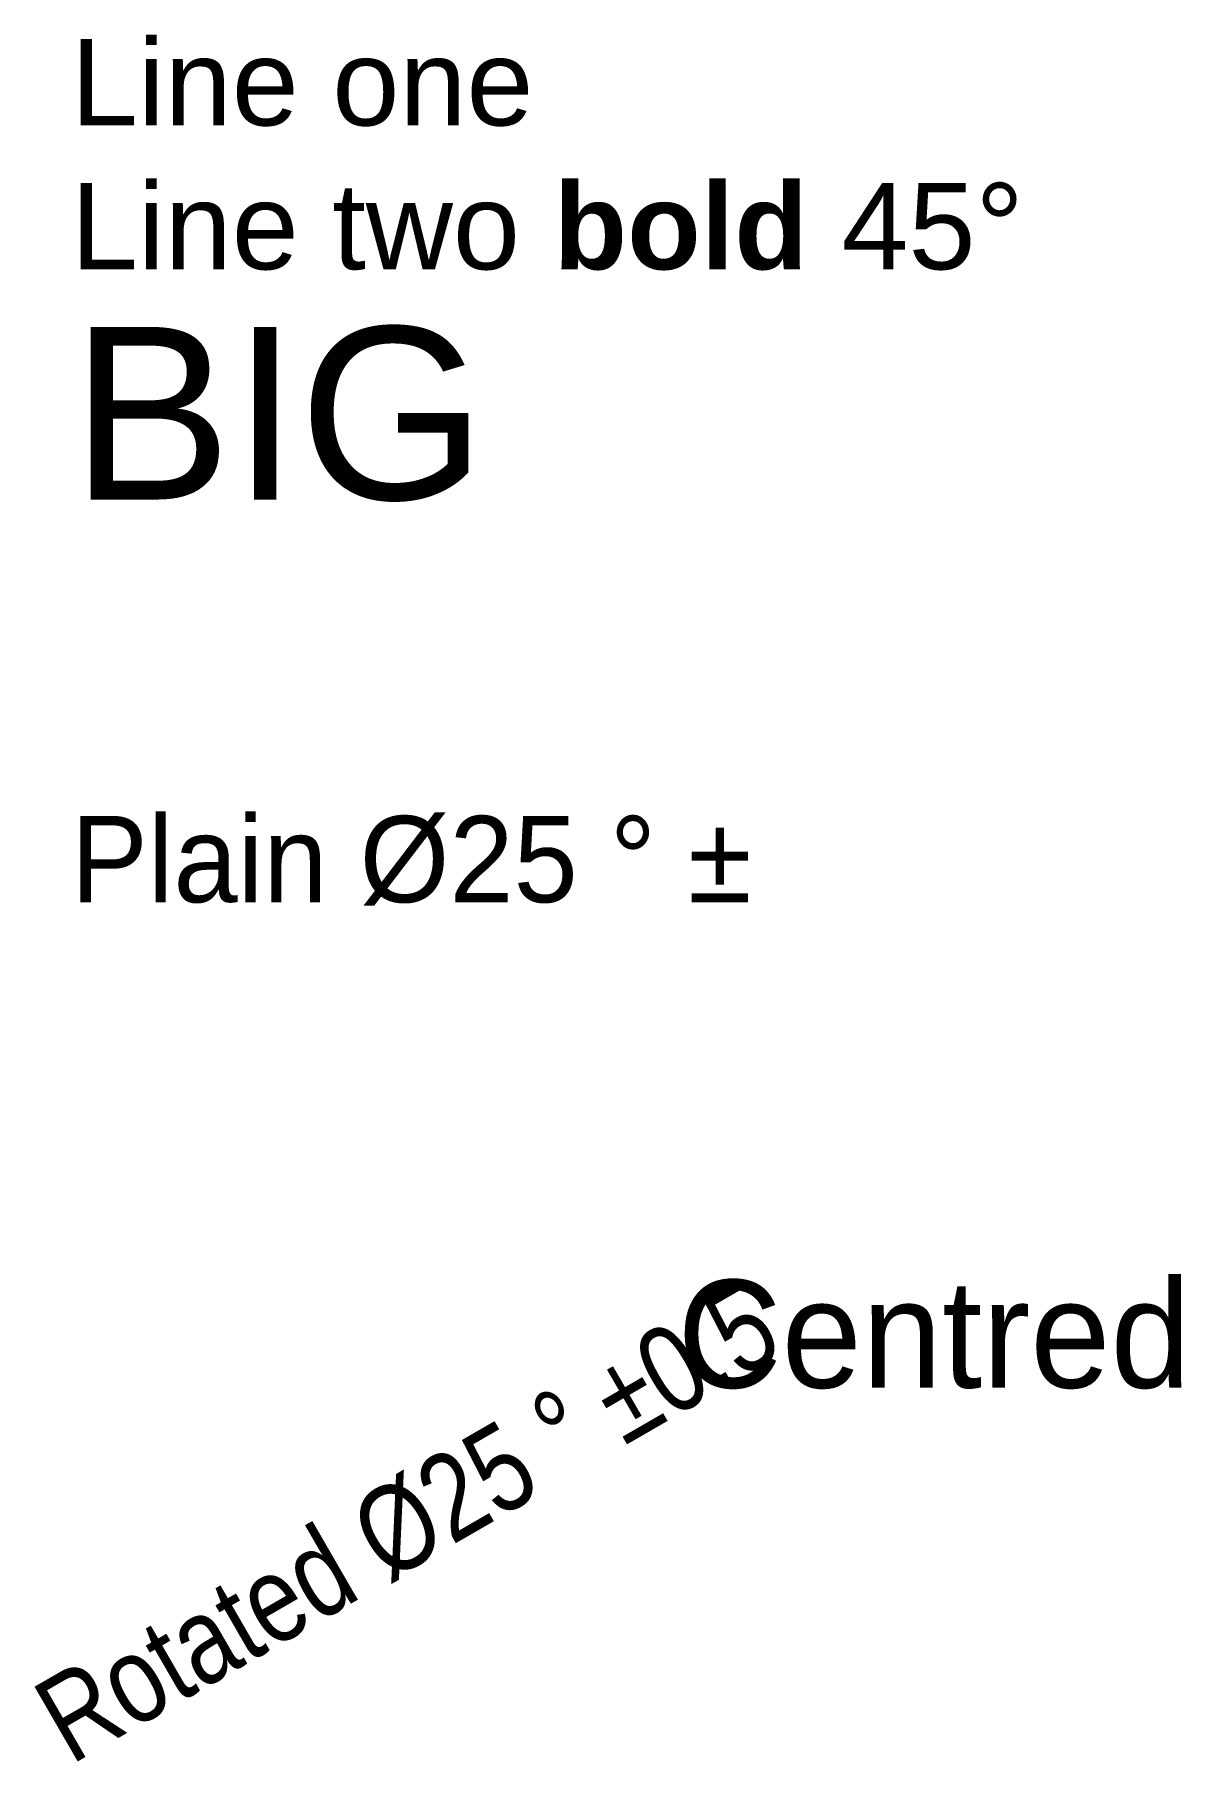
# Model space of a CAD drawing. Header units: metres. Extents: x -0.8 to 25.7, y 0.1 to 40.1.
import ezdxf
from ezdxf.enums import TextEntityAlignment as Align

# ---------------------------------------------------------------- set-up
doc = ezdxf.new("R2010")
doc.units = ezdxf.units.M
doc.styles.add('NOTES', font='arial.ttf')

msp = doc.modelspace()

# ---------------------------------------------------------------- texts
msp.add_text('Plain %%c25 %%d %%p', height=2).set_placement((0, 20))
at = {"style": 'NOTES', "width": 0.8}
msp.add_text('Rotated %%c25 %%d %%p0.5', height=2, rotation=30, dxfattribs=at).set_placement((0, 0))
msp.add_text('Centred', height=2.5).set_placement((20, 10), align=Align.MIDDLE_CENTER)
at = {"insert": (0, 40), "char_height": 2, "width": 30, "attachment_point": 1, "style": 'NOTES'}
msp.add_mtext('Line one\\PLine two {\\fArial|b1;bold} 45° \\H2x;BIG', dxfattribs=at)

doc.saveas('drawing.dxf')
